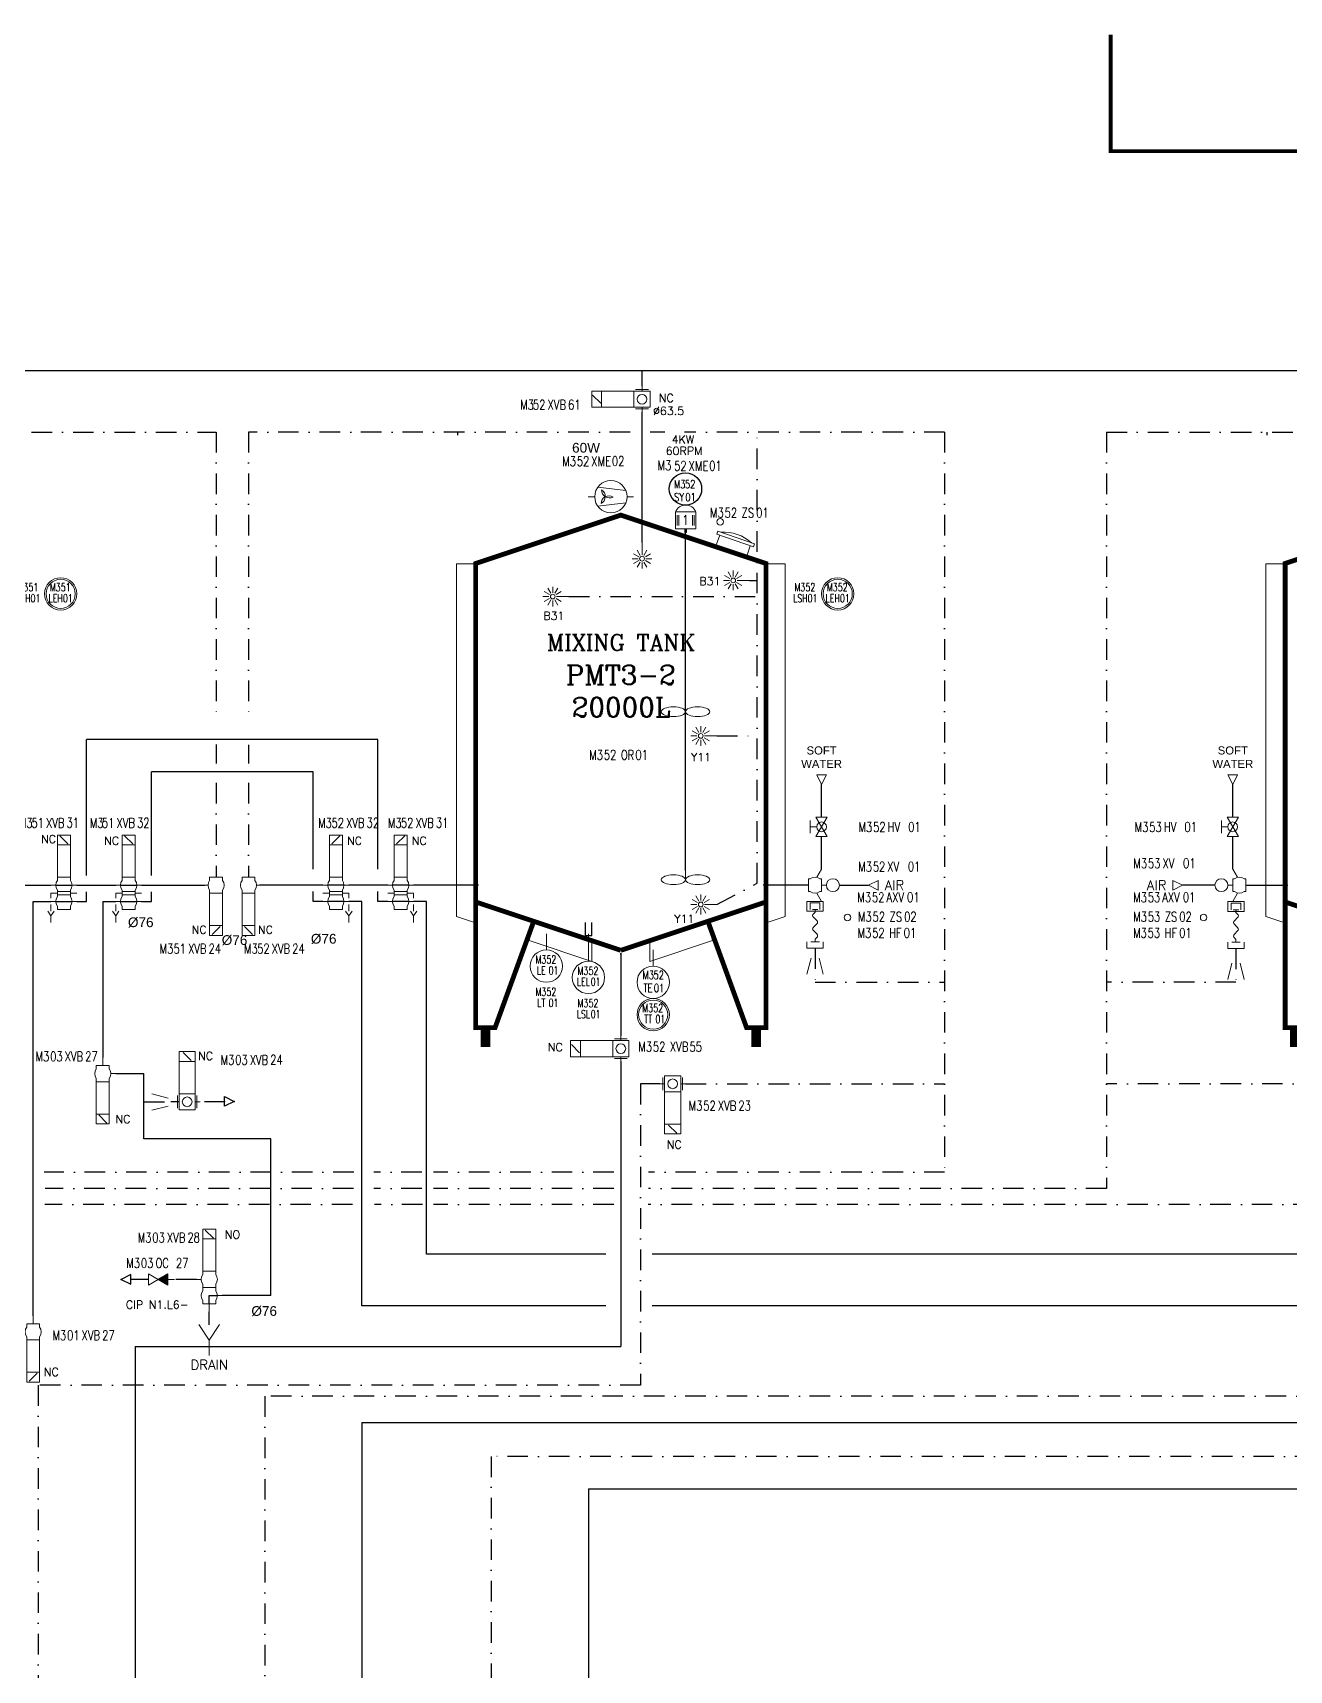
# Model space of a CAD drawing. Header units: inches. Extents: x 11605 to 13264, y 22375 to 23337.
# Drawn here: x 12006 to 12395, y 22831 to 23337 of the extents above; entities that cross this region are included whole.
import ezdxf
from ezdxf.enums import TextEntityAlignment as Align

# ---------------------------------------------------------------- set-up
doc = ezdxf.new("R2010")
doc.units = ezdxf.units.IN
doc.header["$MEASUREMENT"] = 0
doc.linetypes.add('ACAD_ISO02W100', pattern=[15, 12, -3])
doc.linetypes.add('DASHDOT2', pattern=[12.7, 6.35, -3.175, 0, -3.175])
for name, color, linetype in [('14 Pipe Water Cold', 142, 'Continuous'), ('CUVERIE', 7, 'Continuous'), ('DIAMETRE', 7, 'Continuous'), ('MATERIEL-DIVERS', 7, 'Continuous'), ('REPERES', 7, 'Continuous'), ('techn-data', 7, 'Continuous'), ('TEXTE', 7, 'Continuous'), ('TEXTES', 7, 'Continuous'), ('TUYAUTERIE-AIR INSTRUMENT', 3, 'Continuous'), ('TUYAUTERIE-EAU', 5, 'Continuous'), ('TUYAUTERIE-NEP', 4, 'DASHDOT2'), ('TUYAUTERIE-PROCESS', 30, 'Continuous'), ('TXT_FR', 7, 'Continuous'), ('VANNES', 7, 'Continuous')]:
    doc.layers.add(name, color=color, linetype=linetype)
for name, color, linetype, lineweight in [('15 Pipe Drain', 32, 'Continuous', 30), ('19 Pipe Process', 30, 'Continuous', 30), ('31 Equipment', 7, 'Continuous', 9), ('33 Instruments Labels', 7, 'Continuous', 9), ('43 TXT English', 7, 'Continuous', 9), ('44 TXT French', 7, 'Continuous', 9)]:
    doc.layers.add(name, color=color, linetype=linetype, lineweight=lineweight)
doc.layers.get('REPERES').off()
doc.styles.add('ROMANC', font='romanc')
doc.styles.add('ROMANS', font='ROMANS.SHX')
doc.styles.add('ROMANT', font='romant')
doc.styles.get("Standard").update_dxf_attribs({"font": 'arial.ttf'})

# ---------------------------------------------------------------- blocks, each defined once
blk = doc.blocks.new('APV-TNK-INSULAT-12')
at = {"layer": '31 Equipment', "color": 7}
for p, q in [((-24.95, 67), (-28.22, 67)), ((-28.22, 67), (-28.22, 6.51)), ((24.95, 67), (28.22, 67)), ((28.22, 67), (28.22, 6.51)), ((-28.22, 6.51), (-24.95, 5.42)), ((28.22, 6.51), (24.95, 5.42)), ((-15.74, 2.35), (-4.98, -1.24)), ((-4.98, -1.24), (-4.98, 2.26)), ((15.74, 2.35), (4.98, -1.24)), ((4.98, -1.24), (4.98, 2.26))]:
    blk.add_line(p, q, dxfattribs=at)
at = {"layer": '31 Equipment'}
for p, q in [((-24.95, 5.42), (-24.95, 67)), ((24.95, 5.42), (24.95, 67)), ((-15.74, 2.35), (-14.94, 5.58)), ((-14.94, 5.58), (-4.98, 2.26)), ((14.94, 5.58), (4.98, 2.26)), ((15.74, 2.35), (14.94, 5.58))]:
    blk.add_line(p, q, dxfattribs=at)
at = {"layer": '31 Equipment', "ltscale": 38}
blk.add_point((0, 0), dxfattribs=at)
blk = doc.blocks.new('APV-TNK-GEN-11')
at = {"layer": '31 Equipment', "color": 7}
for points, const_width in [([(-14.94, 21.58), (-21.58, 3.32), (-24.9, 3.32), (-24.9, 83), (0, 91.3), (24.9, 83), (24.9, 3.32), (21.58, 3.32), (14.94, 21.58)], 0.83), ([(-24.9, 24.9), (0, 16.6)], 0.83), ([(24.9, 24.9), (0, 16.6)], 0.83), ([(-23.24, 3.32), (-23.24, 0)], 1.66), ([(23.24, 3.32), (23.24, 0)], 1.66)]:
    blk.add_lwpolyline(points, dxfattribs=dict(at, const_width=const_width))
at = {"layer": '31 Equipment', "ltscale": 38}
blk.add_point((0, 16), dxfattribs=at)
blk = doc.blocks.new('APV-FTG-CONX-QUICK-1')
at = {"layer": '31 Equipment'}
for p, q in [((-0.5, 2.5), (2.5, 2.5)), ((-0.5, -2.5), (-0.5, 2.5)), ((0, 1.5), (2, 1.5)), ((0, 0.83), (0, -0.83)), ((2, 1.5), (2, -1.5)), ((2.5, 2.5), (2.5, -2.5)), ((2.5, -2.5), (-0.5, -2.5)), ((0, -0.83), (0, -0.83)), ((2, -1.5), (0, -1.5))]:
    blk.add_line(p, q, dxfattribs=at)
blk = doc.blocks.new('APV-FTG-CONX-HOSE-1')
at = {"layer": '31 Equipment'}
for p, q in [((-4.17, 0), (-5, 0)), ((4.17, 0), (5, 0))]:
    blk.add_line(p, q, dxfattribs=at)
for points in [[(-4.17, 0), (-3.63, 0.5), (-3.42, 0.71), (-3.13, 0.79), (-2.83, 0.71), (-2.58, 0.5), (-1.54, -0.5), (-1.33, -0.71), (-1.04, -0.79), (-0.75, -0.71), (-0.5, -0.5), (0, 0)], [(0, 0), (0.54, 0.5), (0.75, 0.71), (1.04, 0.79), (1.33, 0.71), (1.58, 0.5), (2.62, -0.5), (2.83, -0.71), (3.12, -0.79), (3.42, -0.71), (3.67, -0.5), (4.17, 0)]]:
    blk.add_lwpolyline(points, dxfattribs=at)
blk = doc.blocks.new('APV-FTG-CONX-SCREWED-1')
at = {"layer": '31 Equipment'}
for p, q in [((0, 2.5), (2, 2.5)), ((0, 1.33), (0, -1.33)), ((2, 2.5), (2, -2.5)), ((0, -1.33), (0, -1.33)), ((2, -2.5), (0, -2.5))]:
    blk.add_line(p, q, dxfattribs=at)
blk = doc.blocks.new('APV-FCE-GEN-REDCON-1')
at = {"layer": '31 Equipment', "color": 7}
for p, q in [((-2.5, 2.5), (2.5, 1.25)), ((2.5, 1.25), (2.5, 1.25)), ((2.5, -1.25), (-2.5, -2.5))]:
    blk.add_line(p, q, dxfattribs=at)
blk = doc.blocks.new('APV-INS-POS-GEN-1')
at = {"layer": '31 Equipment', "color": 5}
blk.add_circle((0, 0), 1, dxfattribs=at)
blk = doc.blocks.new('APV-SIGN-ARW-FLOW-1')
at = {"layer": '31 Equipment'}
for p, q in [((-1.5, -1.5), (-1.5, 1.5)), ((-1.5, 1.5), (1.5, 0)), ((1.5, 0), (-1.5, -1.5))]:
    blk.add_line(p, q, dxfattribs=at)
blk = doc.blocks.new('APV-INS-F-L-LS')
at = {"layer": '31 Equipment'}
for radius in [5, 4.5]:
    blk.add_circle((0, 0), radius, dxfattribs=at)
at = {"layer": '33 Instruments Labels', "style": 'ROMANS', "width": 0.8}
blk.add_attdef('LS?', text='', height=3, dxfattribs=at).set_placement((0, 0), align=Align.MIDDLE)
blk = doc.blocks.new('APV-TNK-ACC-MANHOLE-1')
at = {"layer": '31 Equipment'}
for p, q in [((-6, 3), (-6, 4)), ((-6, 4), (6, 4)), ((-6, 3), (6, 3)), ((-5, 0), (-5, 3)), ((5, 3), (5, 0)), ((6, 3), (6, 4))]:
    blk.add_line(p, q, dxfattribs=at)
blk.add_arc((0, -8), 13, 67.3801, 112.6199, dxfattribs=at)
blk = doc.blocks.new('APV-VLV-DSEAT-SDE44-3')
at = {"layer": '31 Equipment', "ltscale": 38}
for p, q in [((1.25, 20.25), (-1.25, 17.75)), ((-2, 7.5), (-2, 6.5)), ((2, 7.5), (2, 6.5)), ((-2.5, 5), (-4, 5)), ((-2, 2.5), (-4, 2.5)), ((-2.5, 0), (-4, 0)), ((2, 2.5), (4, 2.5)), ((2.5, 5), (4, 5)), ((2.5, 0), (4, 0)), ((4, 2.5), (4, 1)), ((-2, -2.5), (-2, -1.5)), ((2, -2.5), (2, -1.5)), ((4, -4.5), (3, -3)), ((4, -1), (4, -3)), ((5, -3), (4, -4.5)), ((4, -4.5), (4, -6.5))]:
    blk.add_line(p, q, dxfattribs=at)
at = {"layer": '31 Equipment', "lineweight": 30}
for p, q in [((2.5, 5), (-2.5, 5)), ((2.5, 0), (-2.5, 0))]:
    blk.add_line(p, q, dxfattribs=at)
at = {"layer": '31 Equipment'}
for p, q in [((-2, 3), (-2, 3.5)), ((-2, 1.5), (-2, 2.5)), ((2, 3), (2, 3.5)), ((2, 1.5), (2, 2.5)), ((-2, -2.5), (2, -2.5))]:
    blk.add_line(p, q, dxfattribs=at)
at = {"layer": '31 Equipment', "ltscale": 38}
for points in [[(-2, 17.5), (2, 17.5), (2, 20.5), (-2, 20.5)], [(-2, 7.5), (2, 7.5), (2, 17.5), (-2, 17.5)], [(-2, 3), (2, 3), (2, 2), (-2, 2)]]:
    blk.add_lwpolyline(points, close=True, dxfattribs=at)
for centre, start, end in [((0, 5), 143.1301, 216.8699), ((0, 5), 323.1301, 36.8699), ((0, 0), 143.1301, 216.8699), ((0, 0), 323.1301, 36.8699)]:
    blk.add_arc(centre, 2.5, start, end, dxfattribs=at)
blk = doc.blocks.new('APV-TNK-ACC-AGIT-1')
at = {"layer": '31 Equipment'}
blk.add_line((0, 0), (0, -8), dxfattribs=at)
for centre in [(-2.5, -8), (2.5, -8)]:
    blk.add_ellipse(centre, major_axis=(-2.5, 0), ratio=0.4, dxfattribs=at)
blk = doc.blocks.new('APV-VLV-SSEAT-SW41-3')
at = {"layer": '31 Equipment', "ltscale": 38}
for p, q in [((1.25, 15.25), (-1.25, 12.75)), ((-2, 2.5), (-2, 1.5)), ((2, 2.5), (2, 1.5)), ((2.5, 0), (4, 0)), ((-2, -2.5), (-2, -1.5)), ((2, -2.5), (-2, -2.5)), ((-2, -2.5), (2, -2.5)), ((0, -2.5), (0, -5)), ((2, -2.5), (2, -1.5))]:
    blk.add_line(p, q, dxfattribs=at)
for points in [[(-2, 12.5), (2, 12.5), (2, 15.5), (-2, 15.5)], [(-2, 2.5), (2, 2.5), (2, 12.5), (-2, 12.5)]]:
    blk.add_lwpolyline(points, close=True, dxfattribs=at)
for start, end in [(143.1301, 216.8699), (323.1301, 36.8699)]:
    blk.add_arc((0, 0), 2.5, start, end, dxfattribs=at)
blk = doc.blocks.new('APV-TNK-ACC-MOT-1')
at = {"layer": '31 Equipment', "color": 7}
for p, q in [((3.15, 6.4), (-3.15, 6.4)), ((-3.15, 6.4), (-3.15, 1.15)), ((-2.64, 5.35), (-2.64, 2.2)), ((-2.1, 5.35), (-2.1, 2.2)), ((2.1, 5.35), (2.1, 2.2)), ((2.66, 5.35), (2.66, 2.2)), ((3.15, 1.15), (3.15, 6.4)), ((-3.15, 1.15), (3.15, 1.15))]:
    blk.add_line(p, q, dxfattribs=at)
blk.add_arc((0, 5.09), 3.41, 22.6199, 157.3801, dxfattribs=at)
at = {"layer": '31 Equipment', "ltscale": 38}
blk.add_point((0, 0), dxfattribs=at)
at = {"layer": '31 Equipment', "color": 7}
blk.add_trace([(-0.39, 0), (0.39, 0), (-0.39, 1.15), (0.39, 1.15)], dxfattribs=at)
at = {"layer": '31 Equipment', "style": 'ROMANT', "width": 0.8}
blk.add_text('1', height=3, dxfattribs=at).set_placement((0, 3.89), align=Align.MIDDLE)
blk = doc.blocks.new('INSTR-M-L-SY')
at = {"layer": 'MATERIEL-DIVERS', "color": 7}
blk.add_circle((0, 0), 5, dxfattribs=at)
blk = doc.blocks.new('APV-VLV-BFLY-SVS-3')
at = {"layer": '31 Equipment', "ltscale": 38}
for p, q in [((1.25, 15.25), (-1.25, 12.75)), ((-2.5, 0), (-4, 0)), ((2.5, 2.5), (-2.5, 2.5)), ((-2.5, 2.5), (-2.5, -2.5)), ((2.5, -2.5), (2.5, 2.5)), ((2.5, 0), (4, 0)), ((-2.5, -2.5), (2.5, -2.5))]:
    blk.add_line(p, q, dxfattribs=at)
at = {"layer": '31 Equipment'}
for p, q in [((-3, 2), (-3, -2)), ((3, -2), (3, 2))]:
    blk.add_line(p, q, dxfattribs=at)
at = {"layer": '31 Equipment', "ltscale": 38}
for points in [[(-2.5, 12.5), (2.5, 12.5), (2.5, 15.5), (-2.5, 15.5)], [(-2.5, 2.5), (2.5, 2.5), (2.5, 12.5), (-2.5, 12.5)]]:
    blk.add_lwpolyline(points, close=True, dxfattribs=at)
blk.add_circle((0, 0), 1.5, dxfattribs=at)
blk = doc.blocks.new('APV-TNK-ACC-SPRAYBALL-1')
at = {"layer": '31 Equipment'}
for p, q in [((0, -3.81), (0, 0)), ((-1.19, -5), (-3.05, -5)), ((-1.03, -4.4), (-2.65, -3.47)), ((-0.6, -3.97), (-1.53, -2.35)), ((0.6, -3.97), (1.53, -2.35)), ((1.03, -4.4), (2.65, -3.47)), ((1.19, -5), (3.05, -5)), ((-1.03, -5.6), (-2.65, -6.53)), ((-0.6, -6.03), (-1.53, -7.65)), ((0, -6.19), (0, -8.05)), ((0.6, -6.03), (1.53, -7.65)), ((1.03, -5.6), (2.65, -6.53))]:
    blk.add_line(p, q, dxfattribs=at)
blk.add_circle((0, -5), 0.738, dxfattribs=at)
blk = doc.blocks.new('REPINS2')
at = {"layer": 'TEXTES', "style": 'ROMANS', "width": 0.7}
for tag, p in [('ZONE', (-3.35, 0.8)), ('SOUSZONE', (0.05, 0.8)), ('NUM', (0.7, -2.6))]:
    blk.add_attdef(tag, p, '', height=2.5, dxfattribs=at)
blk.add_attdef('ELEMENT', text='', height=2.5, dxfattribs=at).set_placement((-1.56, -2.59), align=Align.CENTER)
blk = doc.blocks.new('REPNORM')
at = {"layer": 'TEXTES', "style": 'ROMANS', "width": 0.75}
for tag, p in [('ZONE', (-9.75, -1.25)), ('SOUSZONE', (-5.25, -1.25)), ('ELEMENT', (0, -1.25)), ('NUM', (4.5, -1.25))]:
    blk.add_attdef(tag, p, '', height=3, dxfattribs=at)
blk = doc.blocks.new('REPNORM1')
at = {"layer": 'TEXTES', "style": 'ROMANS', "width": 0.75}
for tag, p in [('ZONE', (-9.75, -1.25)), ('SOUSZONE', (-5.25, -1.25)), ('ELEMENT', (-0.75, -1.25)), ('NUM', (5.59, -1.22))]:
    blk.add_attdef(tag, p, '', height=3, dxfattribs=at)
blk = doc.blocks.new('APV-INS-M-L-LE2')
at = {"layer": '31 Equipment', "color": 7}
blk.add_line((5, 0), (13, 0), dxfattribs=at)
at = {"layer": '31 Equipment', "lineweight": 25}
blk.add_lwpolyline([(17, 1), (13, 1), (13, 0), (13, -1), (17, -1)], dxfattribs=at)
at = {"layer": '31 Equipment', "color": 7}
blk.add_circle((0, 0), 5, dxfattribs=at)
at = {"layer": '33 Instruments Labels', "style": 'ROMANS', "width": 0.8}
blk.add_attdef('LE?', text='', height=3, dxfattribs=at).set_placement((0, 0), align=Align.MIDDLE)
blk = doc.blocks.new('APV-INS-M-L-TE')
at = {"layer": '31 Equipment', "color": 7}
blk.add_line((0, -5), (0, -10), dxfattribs=at)
blk.add_circle((0, 0), 5, dxfattribs=at)
at = {"layer": '33 Instruments Labels', "style": 'ROMANS', "width": 0.8, "flags": 8}
blk.add_attdef('TE', text='', height=3, dxfattribs=at).set_placement((0, 0), align=Align.MIDDLE)
blk = doc.blocks.new('APV-INS-F-L-TT')
at = {"layer": '31 Equipment'}
for radius in [5, 4.5]:
    blk.add_circle((0, 0), radius, dxfattribs=at)
blk = doc.blocks.new('REPINS')
at = {"layer": 'TEXTES', "style": 'ROMANS', "width": 0.75}
for tag, p in [('ZONE', (-3.3, 1)), ('SOUSZONE', (0.1, 1)), ('NUM', (0.2, -3))]:
    blk.add_attdef(tag, p, '', height=2.5, dxfattribs=at)
blk.add_attdef('ELEMENT', text='', height=2.5, dxfattribs=at).set_placement((-0.2, -3), align=Align.RIGHT)
blk = doc.blocks.new('APV-INS-M-L-LE1')
at = {"layer": '31 Equipment', "color": 7}
blk.add_line((0, -5), (0, -10), dxfattribs=at)
blk.add_circle((0, 0), 5, dxfattribs=at)
blk = doc.blocks.new('APV-PMP-GEN-FAN-1')
at = {"layer": '31 Equipment', "ltscale": 38}
for p, q in [((-5, 0), (-7, 0)), ((5, 0), (7, 0))]:
    blk.add_line(p, q, dxfattribs=at)
at = {"layer": '31 Equipment', "color": 7}
for p, q in [((4.62, 1.91), (-4.01, 2.99)), ((-3.44, 2.92), (-3.44, 2.92)), ((-4.03, -2.96), (4.65, -1.85))]:
    blk.add_line(p, q, dxfattribs=at)
blk.add_circle((0, 0), 5, dxfattribs=at)
for centre, radius, start, end in [((-4.14, 0.04), 2.42, 297.7105, 59.0333), ((-0.6, -2.14), 2.41, 57.3705, 179.0726), ((-0.42, 2.11), 2.48, 179.801, 296.7761)]:
    blk.add_arc(centre, radius, start, end, dxfattribs=at)
blk = doc.blocks.new('APV-VLV-SAMPL-PRD20-2')
at = {"layer": '31 Equipment', "ltscale": 38}
for p, q in [((-5.5, 0), (-4, 0)), ((-2.54, 2.44), (-4, 5)), ((-4, 2), (-3.5, 2)), ((-4, -2), (-4, 2)), ((-0.5, 2), (0, 2)), ((0, -2), (0, 2)), ((0, -2), (0, 2)), ((-4, -2), (-3.5, -2)), ((-2.54, -2.44), (-4, -5)), ((-0.5, -2), (0, -2))]:
    blk.add_line(p, q, dxfattribs=at)
at = {"layer": '31 Equipment'}
blk.add_circle((-7.5, 0), 2, dxfattribs=at)
at = {"layer": '31 Equipment', "ltscale": 38}
for start, end in [(53.1301, 126.8699), (233.1301, 306.8699)]:
    blk.add_arc((-2, 0), 2.5, start, end, dxfattribs=at)
blk = doc.blocks.new('APV-VLVM-BALL-KHV+MF-1')
at = {"layer": '31 Equipment', "ltscale": 38}
for p, q in [((-3, 0), (-4, 0)), ((3, 0), (4, 0))]:
    blk.add_line(p, q, dxfattribs=at)
at = {"layer": '31 Equipment'}
for p, q in [((-3, 1.734), (-3, -1.734)), ((-3, -1.734), (3, 1.734)), ((3, -1.734), (-3, 1.734)), ((-2, 3.5), (2, 3.5)), ((0, 1.5), (0, 3.5)), ((3, 1.734), (3, -1.734))]:
    blk.add_line(p, q, dxfattribs=at)
blk.add_circle((0, 0), 1.5, dxfattribs=at)
blk = doc.blocks.new('FLE23-A')
at = {"color": 7}
for p, q in [((0, 1.5), (-3, 0)), ((-3, 0), (0, -1.5)), ((0, -1.5), (0, 1.5))]:
    blk.add_line(p, q, dxfattribs=at)
at = {"layer": 'MATERIEL-DIVERS', "color": 7, "extrusion": (-1, 0, 0)}
blk.add_point((-3, 0), dxfattribs=at)
at = {"layer": 'MATERIEL-DIVERS', "color": 2}
for p in [(-3, 0), (0, 0)]:
    blk.add_point(p, dxfattribs=at)
at = {"layer": 'MATERIEL-DIVERS', "color": 7, "extrusion": (1, 0, 0)}
blk.add_point((0, 0), dxfattribs=at)
blk = doc.blocks.new('APV-FTG-GEN-DRAIN-1')
at = {"layer": '31 Equipment'}
for p, q in [((-3.2, 9.61), (0, 4.81)), ((0, 4.81), (3.2, 9.61)), ((0, 0), (0, 4.81))]:
    blk.add_line(p, q, dxfattribs=at)
at = {"layer": '43 TXT English', "style": 'ROMANS'}
blk.add_attdef('DRAIN', text='', height=3, dxfattribs=at).set_placement((0, -4), align=Align.MIDDLE)
at = {"layer": '44 TXT French', "style": 'ROMANS'}
blk.add_attdef('EGOUT', text='', height=3, dxfattribs=at).set_placement((0, -4), align=Align.MIDDLE)
blk = doc.blocks.new('APV-VLV-SSEAT-SW43-41')
at = {"layer": '31 Equipment', "ltscale": 38}
for p, q in [((1.25, 20.25), (-1.25, 17.75)), ((-2, 7.5), (-2, 6.5)), ((2, 7.5), (2, 6.5)), ((-2.5, 0), (-4, 0)), ((-2, 2.5), (-2, 3.5)), ((-2, 2.5), (2, 2.5)), ((-2, 2.5), (-2, 1.5)), ((2, 2.5), (2, 3.5)), ((2, 2.5), (2, 1.5)), ((2.5, 5), (4, 5)), ((-2, -1.5), (-2, -2.5)), ((-2, -2.5), (2, -2.5)), ((0, -2.5), (0, -5)), ((2, -1.5), (2, -2.5))]:
    blk.add_line(p, q, dxfattribs=at)
at = {"layer": '31 Equipment', "lineweight": 30}
for p, q in [((0, 0), (-2.5, 0)), ((0, -2.5), (0, 0))]:
    blk.add_line(p, q, dxfattribs=at)
at = {"layer": '31 Equipment', "ltscale": 38}
for points in [[(-2, 17.5), (2, 17.5), (2, 20.5), (-2, 20.5)], [(-2, 7.5), (2, 7.5), (2, 17.5), (-2, 17.5)]]:
    blk.add_lwpolyline(points, close=True, dxfattribs=at)
for centre, start, end in [((0, 5), 143.1301, 216.8699), ((0, 5), 323.1301, 36.8699), ((0, 0), 143.1301, 216.8699), ((0, 0), 323.1301, 36.8699)]:
    blk.add_arc(centre, 2.5, start, end, dxfattribs=at)
blk = doc.blocks.new('APV-FCE-NRV-GEN-1')
at = {"layer": '31 Equipment'}
h = blk.add_hatch(dxfattribs=at)
h.set_pattern_fill('ANSI31', color=256, scale=0.01, style=0)
h.set_pattern_definition([(45, (0, 0), (-0.02245064, 0.02245064), [])])
h.paths.add_polyline_path([(3, 1.75), (3, -1.75), (0, 0)])
at = {"layer": '31 Equipment', "linetype": 'ACAD_ISO02W100', "ltscale": 38}
for p, q in [((-3, 0), (-5, 0)), ((0, 0), (-3, 1.75)), ((-3, 1.75), (-3, -1.75)), ((0, 0), (-3, -1.75)), ((0, 0), (3, 1.75)), ((0, 0), (3, -1.75)), ((3, 1.75), (3, -1.75)), ((3, 0), (5, 0))]:
    blk.add_line(p, q, dxfattribs=at)

msp = doc.modelspace()

# ---------------------------------------------------------------- linework, layer by layer
at = {"layer": '14 Pipe Water Cold'}
for p, q in [((12250.06, 23094.52), (12250.06, 23104.56)), ((12377.06, 23094.52), (12377.06, 23104.56)), ((12250.06, 23078.49), (12250.06, 23088.52)), ((12377.06, 23078.49), (12377.06, 23088.52))]:
    msp.add_line(p, q, dxfattribs=at)
at = {"layer": '15 Pipe Drain'}
msp.add_line((12060.96, 22937.69), (12060.96, 22941.69), dxfattribs=at)
at = {"layer": '19 Pipe Process'}
for p, q in [((12023.06, 23076.49), (12023.06, 23118.49)), ((12113.06, 23118.49), (12023.06, 23118.49)), ((12113.06, 23078.49), (12113.06, 23118.49)), ((12093.06, 23108.49), (12043.06, 23108.49)), ((12043.06, 23076.49), (12043.06, 23108.49)), ((12093.06, 23078.49), (12093.06, 23108.49)), ((11992.06, 23073.49), (12010.06, 23073.49)), ((12010.06, 23073.49), (12012.06, 23073.49)), ((12020.06, 23073.49), (12025.06, 23073.49)), ((12023.06, 23068.49), (12023.06, 23071.45)), ((12025.06, 23073.49), (12032.06, 23073.49)), ((12040.06, 23073.49), (12059.56, 23073.49)), ((12043.06, 23068.49), (12043.06, 23071.45)), ((12096.06, 23073.49), (12076.56, 23073.49)), ((12093.06, 23068.49), (12093.06, 23071.5)), ((12106.06, 23073.49), (12104.06, 23073.49)), ((12116.06, 23073.49), (12106.06, 23073.49)), ((12113.06, 23068.49), (12113.06, 23071.5)), ((12126.06, 23073.49), (12124.06, 23073.49)), ((12144.06, 23073.49), (12126.06, 23073.49)), ((12246.06, 23073.49), (12232.06, 23073.49)), ((12381.06, 23073.49), (12394.06, 23073.49)), ((12006.56, 22940.49), (12006.56, 23068.49)), ((12006.56, 23068.49), (12012.06, 23068.49)), ((12020.06, 23068.49), (12023.06, 23068.49)), ((12028.06, 23068.49), (12032.06, 23068.49)), ((12028.06, 23068.49), (12028.06, 23020.26)), ((12028.06, 23068.49), (12028.06, 23020.26)), ((12040.06, 23068.49), (12043.06, 23068.49)), ((12096.06, 23068.49), (12093.06, 23068.49)), ((12108.06, 23068.49), (12104.06, 23068.49)), ((12108.06, 22943.49), (12108.06, 23068.49)), ((12116.06, 23068.49), (12113.06, 23068.49)), ((12128.06, 23068.49), (12124.06, 23068.49)), ((12128.06, 22959.48), (12128.06, 23068.49)), ((12188.06, 23052.49), (12188.06, 23026.99)), ((12032.06, 23015.26), (12040.72, 23015.26)), ((12040.72, 22995.16), (12040.72, 23015.26)), ((12188.06, 23018.99), (12188.06, 22930.98)), ((12183.46, 22959.48), (12128.06, 22959.48)), ((12430.57, 22959.48), (12197.75, 22959.48)), ((12079.96, 22946.69), (12064.96, 22946.69)), ((12183.46, 22943.49), (12108.06, 22943.49)), ((12430.57, 22943.49), (12197.75, 22943.49)), ((12038.06, 22930.98), (12038.06, 22776.49)), ((12038.06, 22930.98), (12188.06, 22930.98)), ((12108.06, 22907.48), (12108.06, 22776.49)), ((12108.06, 22907.48), (12438.06, 22907.48)), ((12178.06, 22886.98), (12178.06, 22776.49)), ((12178.06, 22886.98), (12677.94, 22886.98))]:
    msp.add_line(p, q, dxfattribs=at)
msp.add_lwpolyline([(12079.96, 22946.69), (12079.96, 22995.16), (12040.72, 22995.16)], dxfattribs=at)
at = {"layer": '31 Equipment'}
msp.add_line((12178.06, 23051.49), (12178.06, 23058.49), dxfattribs=at)
at = {"layer": 'MATERIEL-DIVERS'}
msp.add_line((12208.06, 23077.99), (12208.06, 23182.49), dxfattribs=at)
msp.add_lwpolyline([(12339.38, 23336.26, 1.2, 1.2, 0), (12339.38, 23300.26, 1.2, 1.2, 0), (12579.38, 23300.26, 0, 0, 0), (12579.38, 23336.26, 0, 0, 0)], format="xyseb", close=True, dxfattribs=at)
msp.add_lwpolyline([(12339.38, 23336.26, 1.2, 1.2, 0), (12339.38, 23300.26, 1.2, 1.2, 0), (12579.38, 23300.26, 0, 0, 0), (12579.38, 23336.26, 0, 0, 0)], format="xyseb", close=True, dxfattribs=at)
at = {"layer": 'TUYAUTERIE-AIR INSTRUMENT'}
for p, q in [((12255.56, 23073.49), (12264.56, 23073.49)), ((12371.56, 23073.49), (12361.56, 23073.49))]:
    msp.add_line(p, q, dxfattribs=at)
at = {"layer": 'TUYAUTERIE-EAU'}
for p, q in [((12489.13, 23232.42), (11675.72, 23232.42)), ((12194.61, 23227.63), (12194.61, 23232.42)), ((12194.61, 23179.37), (12194.61, 23219.63))]:
    msp.add_line(p, q, dxfattribs=at)
at = {"layer": 'TUYAUTERIE-NEP'}
for p, q in [((11967.68, 23213.49), (12063.06, 23213.49)), ((12063.06, 23213.49), (12063.06, 23126.07)), ((12190.96, 23213.49), (12073.06, 23213.49)), ((12073.06, 23213.49), (12073.06, 23126.07)), ((12137.74, 23212.48), (12137.74, 23213.49)), ((12201.68, 23213.49), (12197.15, 23213.49)), ((12288.06, 23213.49), (12207.68, 23213.49)), ((12230.13, 23074.07), (12230.13, 23213.49)), ((12288.06, 23213.49), (12288.06, 22984.83)), ((12338.06, 23213.49), (12440.62, 23213.49)), ((12338.06, 23213.49), (12338.06, 22979.83)), ((12387.74, 23212.48), (12387.74, 23213.49)), ((12227.78, 23167.65), (12230.13, 23167.65)), ((12172.03, 23162.65), (12230.13, 23162.65)), ((12063.06, 23116.91), (12063.06, 23111.07)), ((12073.06, 23116.83), (12073.06, 23111.07)), ((12217.75, 23119.62), (12230.13, 23119.62)), ((12063.06, 23105.07), (12063.06, 23075.99)), ((12073.06, 23105.07), (12073.06, 23075.99)), ((12217.75, 23067.53), (12230.13, 23074.07)), ((12248.06, 23053.99), (12248.06, 23043.49)), ((12378.06, 23053.9), (12378.06, 23043.49)), ((12248.06, 23043.49), (12288.06, 23043.49)), ((12378.06, 23043.49), (12338.06, 23043.49)), ((12200.06, 23012.12), (12194.19, 23012.12)), ((12194.19, 23012.12), (12194.19, 22918.98)), ((12208.06, 23012.12), (12288.06, 23012.12)), ((12418.06, 23012.12), (12338.06, 23012.12)), ((12040.72, 23006.56), (12049.12, 23006.56)), ((12051.62, 23006.56), (12049.12, 23006.56)), ((12065.62, 23006.56), (12059.44, 23006.56)), ((12105.6, 22984.83), (12009.92, 22984.83)), ((12126.61, 22984.83), (12111.75, 22984.83)), ((12185.88, 22984.83), (12130.17, 22984.83)), ((12288.06, 22984.83), (12196.59, 22984.83)), ((12105.46, 22979.83), (12010.23, 22979.83)), ((12126.61, 22979.83), (12111.75, 22979.83)), ((12185.88, 22979.83), (12130.17, 22979.83)), ((12338.06, 22979.83), (12196.59, 22979.83)), ((12105.15, 22974.83), (12010.17, 22974.83)), ((12126.82, 22974.83), (12111.95, 22974.83)), ((12185.88, 22974.83), (12130.17, 22974.83)), ((12427.68, 22974.83), (12196.53, 22974.83)), ((12042.18, 22951.69), (12036.75, 22951.69)), ((12056.96, 22951.69), (12048.18, 22951.69)), ((12008.06, 22918.98), (12008.06, 22687.55)), ((12194.19, 22918.98), (12008.06, 22918.98)), ((12078.06, 22915.61), (12078.06, 22687.55)), ((12431.93, 22915.61), (12078.06, 22915.61)), ((12148.06, 22896.98), (12148.06, 22687.55)), ((12684.19, 22896.98), (12148.06, 22896.98))]:
    msp.add_line(p, q, dxfattribs=at)

# ---------------------------------------------------------------- block references
at = {"layer": '31 Equipment'}
for name, p, rotation in [('APV-SIGN-ARW-FLOW-1', (12250.06, 23106.06), 269.9999999999997), ('APV-SIGN-ARW-FLOW-1', (12377.06, 23106.06), 269.9999999999997), ('APV-VLVM-BALL-KHV+MF-1', (12250.06, 23091.52), 89.99999999999991), ('APV-VLVM-BALL-KHV+MF-1', (12377.06, 23091.52), 89.99999999999991), ('APV-INS-M-L-LE2', (12178.06, 23044.99), 90), ('APV-INS-M-L-LE1', (12165.06, 23048.49), 180), ('APV-INS-M-L-TE', (12198.06, 23043.49), 180)]:
    msp.add_blockref(name, p, dxfattribs=dict(at, rotation=rotation))
at = {"layer": '31 Equipment', "xscale": -1}
for name, p in [('APV-VLV-SAMPL-PRD20-2', (12246.06, 23073.49)), ('APV-VLV-BFLY-SVS-3', (12054.12, 23006.56)), ('APV-VLV-SSEAT-SW43-41', (12060.96, 22946.69))]:
    msp.add_blockref(name, p, dxfattribs=at)
at = {"layer": '31 Equipment'}
for name, p in [('APV-VLV-SAMPL-PRD20-2', (12381.06, 23073.49)), ('APV-INS-F-L-TT', (12198.06, 23033.49))]:
    msp.add_blockref(name, p, dxfattribs=at)
at = {"layer": '31 Equipment', "xscale": -1, "rotation": 180}
msp.add_blockref('APV-FCE-GEN-REDCON-1', (12045.76, 23006.49), dxfattribs=at)
at = {"layer": '31 Equipment'}
ref = msp.add_blockref('APV-FTG-GEN-DRAIN-1', (12060.96, 22928.14), dxfattribs=at)
ref.add_attrib('EGOUT', 'DRAIN', dxfattribs={"layer": '44 TXT French', "height": 3, "style": 'ROMANS'}).set_placement((12060.96, 22925.31), align=Align.MIDDLE)
ref.add_attrib('DRAIN', 'DRAIN', dxfattribs={"layer": '43 TXT English', "height": 3, "style": 'ROMANS'}).set_placement((12060.96, 22925.31), align=Align.MIDDLE)
at = {"layer": '33 Instruments Labels'}
for name, p in [('INSTR-M-L-SY', (12208.03, 23195.91)), ('APV-INS-POS-GEN-1', (12368.06, 23063.49))]:
    msp.add_blockref(name, p, dxfattribs=at)
at = {"layer": '33 Instruments Labels', "xscale": -1}
for name, p in [('APV-INS-POS-GEN-1', (12218.73, 23185.76)), ('APV-TNK-ACC-SPRAYBALL-1', (12194.61, 23179.37)), ('APV-INS-F-L-LS', (12015.06, 23163.49)), ('APV-INS-F-L-LS', (12255.06, 23163.49)), ('APV-INS-POS-GEN-1', (12258.06, 23063.49))]:
    msp.add_blockref(name, p, dxfattribs=at)
at = {"layer": '33 Instruments Labels', "xscale": -1, "rotation": 270}
for p in [(12227.78, 23167.65), (12172.03, 23162.65), (12217.75, 23119.62), (12217.75, 23067.53)]:
    msp.add_blockref('APV-TNK-ACC-SPRAYBALL-1', p, dxfattribs=at)
at = {"layer": '33 Instruments Labels', "yscale": 1.5, "zscale": 1.5}
for p, xscale in [((12208.06, 23139.09), 1.5), ((12208.06, 23087.18), -1.5)]:
    msp.add_blockref('APV-TNK-ACC-AGIT-1', p, dxfattribs=dict(at, xscale=xscale))
at = {"layer": '33 Instruments Labels', "rotation": 180}
msp.add_blockref('APV-VLV-SSEAT-SW41-3', (12006.56, 22935.49), dxfattribs=at)
at = {"layer": 'CUVERIE', "xscale": -1.8, "yscale": 1.8, "zscale": 1.8}
for name, p in [('APV-TNK-GEN-11', (12188.06, 23023.49)), ('APV-TNK-GEN-11', (12438.06, 23023.49)), ('APV-TNK-INSULAT-12', (12188.06, 23052.13)), ('APV-TNK-INSULAT-12', (12438.06, 23052.13))]:
    msp.add_blockref(name, p, dxfattribs=at)
at = {"layer": 'CUVERIE'}
msp.add_blockref('APV-TNK-ACC-MOT-1', (12208.08, 23182.41), dxfattribs=at)
at = {"layer": 'CUVERIE', "xscale": -1, "rotation": 340.6180997303045}
msp.add_blockref('APV-TNK-ACC-MANHOLE-1', (12222.34, 23177.15), dxfattribs=at)
at = {"layer": 'MATERIEL-DIVERS'}
for name, p in [('APV-PMP-GEN-FAN-1', (12184.99, 23193.51)), ('APV-FCE-NRV-GEN-1', (12045.18, 22951.69)), ('FLE23-A', (12036.75, 22951.69))]:
    msp.add_blockref(name, p, dxfattribs=at)
at = {"layer": 'MATERIEL-DIVERS', "xscale": -1}
for name, p, rotation in [('APV-FTG-CONX-QUICK-1', (12248.06, 23065.99), 270), ('APV-FTG-CONX-HOSE-1', (12248.06, 23060.99), 270), ('APV-FTG-CONX-SCREWED-1', (12248.06, 23055.99), 90), ('APV-FCE-GEN-REDCON-1', (12248.06, 23048.49), 270)]:
    msp.add_blockref(name, p, dxfattribs=dict(at, rotation=rotation))
at = {"layer": 'MATERIEL-DIVERS'}
for name, p, rotation in [('APV-FTG-CONX-QUICK-1', (12378.06, 23065.9), 90.00000000000001), ('APV-FTG-CONX-HOSE-1', (12378.06, 23060.9), 90.00000000000001), ('APV-FTG-CONX-SCREWED-1', (12378.06, 23055.9), 270), ('APV-FCE-GEN-REDCON-1', (12378.06, 23046.9), 90.00000000000001)]:
    msp.add_blockref(name, p, dxfattribs=dict(at, rotation=rotation))
at = {"layer": 'MATERIEL-DIVERS', "xscale": -1}
msp.add_blockref('FLE23-A', (12065.62, 23006.68), dxfattribs=at)
at = {"layer": 'REPERES'}
ref = msp.add_blockref('REPNORM1', (12166.18, 23221.67), dxfattribs=at)
ref.add_attrib('ZONE', 'M3', (12156.98, 23220.42), dxfattribs={"layer": 'TEXTES', "height": 3, "style": 'ROMANS', "width": 0.75})
ref.add_attrib('SOUSZONE', '52', (12160.93, 23220.42), dxfattribs={"layer": 'TEXTES', "height": 3, "style": 'ROMANS', "width": 0.75})
ref.add_attrib('ELEMENT', 'XVB', (12165.44, 23220.42), dxfattribs={"layer": 'TEXTES', "height": 3, "style": 'ROMANS', "width": 0.75})
ref.add_attrib('NUM', '61', (12171.77, 23220.44), dxfattribs={"layer": 'TEXTES', "height": 3, "style": 'ROMANS', "width": 0.75})
for name, p, values in [('REPNORM1', (12179.71, 23204.23), {'ZONE': 'M3', 'SOUSZONE': '52', 'ELEMENT': 'XME', 'NUM': '02'}), ('REPINS', (12207.78, 23195.12), {'ZONE': 'M3', 'SOUSZONE': '52', 'ELEMENT': 'SY', 'NUM': '01'}), ('REPNORM', (12225.38, 23188.29), {'ZONE': 'M3', 'SOUSZONE': '52', 'ELEMENT': 'ZS', 'NUM': '01'}), ('REPINS2', (12005.06, 23163.49), {'ZONE': 'M3', 'SOUSZONE': '51', 'NUM': '01', 'ELEMENT': 'LSH'}), ('REPINS2', (12015.06, 23163.49), {'ZONE': 'M3', 'SOUSZONE': '51', 'NUM': '01', 'ELEMENT': 'LEH'}), ('REPINS2', (12245.06, 23163.49), {'ZONE': 'M3', 'SOUSZONE': '52', 'NUM': '01', 'ELEMENT': 'LSH'}), ('REPINS2', (12255.06, 23163.49), {'ZONE': 'M3', 'SOUSZONE': '52', 'NUM': '01', 'ELEMENT': 'LEH'}), ('REPNORM', (12188.06, 23113.49), {'ZONE': 'M3', 'SOUSZONE': '52', 'ELEMENT': 'OR', 'NUM': '01'}), ('REPNORM1', (12271.23, 23091.19), {'ZONE': 'M3', 'SOUSZONE': '52', 'ELEMENT': 'HV', 'NUM': '01'}), ('REPNORM1', (12356.54, 23091.19), {'ZONE': 'M3', 'SOUSZONE': '53', 'ELEMENT': 'HV', 'NUM': '01'}), ('REPNORM1', (12271.13, 23078.96), {'ZONE': 'M3', 'SOUSZONE': '52', 'ELEMENT': 'XV', 'NUM': '01'}), ('REPNORM1', (12356.12, 23079.99), {'ZONE': 'M3', 'SOUSZONE': '53', 'ELEMENT': 'XV', 'NUM': '01'}), ('REPNORM1', (12270.87, 23069.49), {'ZONE': 'M3', 'SOUSZONE': '52', 'ELEMENT': 'AXV', 'NUM': '01'}), ('REPNORM1', (12356.06, 23069.49), {'ZONE': 'M3', 'SOUSZONE': '53', 'ELEMENT': 'AXV', 'NUM': '01'}), ('REPNORM', (12271.06, 23063.49), {'ZONE': 'M3', 'SOUSZONE': '52', 'ELEMENT': 'ZS', 'NUM': '02'}), ('REPNORM', (12356.06, 23063.49), {'ZONE': 'M3', 'SOUSZONE': '53', 'ELEMENT': 'ZS', 'NUM': '02'}), ('REPNORM', (12270.93, 23058.49), {'ZONE': 'M3', 'SOUSZONE': '52', 'ELEMENT': 'HF', 'NUM': '01'}), ('REPNORM', (12356.03, 23058.49), {'ZONE': 'M3', 'SOUSZONE': '53', 'ELEMENT': 'HF', 'NUM': '01'}), ('REPINS2', (12165.06, 23048.49), {'ZONE': 'M3', 'SOUSZONE': '52', 'NUM': '01', 'ELEMENT': 'LE'}), ('REPINS2', (12178.06, 23044.99), {'ZONE': 'M3', 'SOUSZONE': '52', 'NUM': '01', 'ELEMENT': 'LEL'}), ('REPINS', (12198.06, 23043.49), {'ZONE': 'M3', 'SOUSZONE': '52', 'ELEMENT': 'TE', 'NUM': '01'}), ('REPINS2', (12165.06, 23038.49), {'ZONE': 'M3', 'SOUSZONE': '52', 'NUM': '01', 'ELEMENT': 'LT'}), ('REPINS2', (12178.06, 23034.99), {'ZONE': 'M3', 'SOUSZONE': '52', 'NUM': '01', 'ELEMENT': 'LSL'}), ('REPINS2', (12198.06, 23033.49), {'ZONE': 'M3', 'SOUSZONE': '52', 'NUM': '01', 'ELEMENT': 'TT'}), ('REPNORM', (12203.23, 23023.32), {'ZONE': 'M3', 'SOUSZONE': '52', 'ELEMENT': 'XVB', 'NUM': ' 55'}), ('REPNORM1', (12017.05, 23020.32), {'ZONE': 'M3', 'SOUSZONE': '03', 'ELEMENT': 'XVB', 'NUM': '27'}), ('REPNORM1', (12074.2, 23019.26), {'ZONE': 'M3', 'SOUSZONE': '03', 'ELEMENT': 'XVB', 'NUM': '24'}), ('REPNORM1', (12218.79, 23005.09), {'ZONE': 'M3', 'SOUSZONE': '52', 'ELEMENT': 'XVB', 'NUM': '23'}), ('REPNORM1', (12048.61, 22964.35), {'ZONE': 'M3', 'SOUSZONE': '03', 'ELEMENT': 'XVB', 'NUM': '28'}), ('REPNORM1', (12045.08, 22956.49), {'ZONE': 'M3', 'SOUSZONE': '03', 'ELEMENT': 'OC', 'NUM': '27'}), ('REPNORM1', (12022.28, 22934.16), {'ZONE': 'M3', 'SOUSZONE': '01', 'ELEMENT': 'XVB', 'NUM': '27'})]:
    msp.add_blockref(name, p, dxfattribs=at).add_auto_attribs(values)
ref = msp.add_blockref('REPNORM1', (12209.77, 23202.77), dxfattribs=at)
ref.add_attrib('ZONE', 'M3', (12199.4, 23201.72), dxfattribs={"layer": 'TEXTES', "height": 3, "style": 'ROMANS', "width": 0.75})
ref.add_attrib('SOUSZONE', '52', (12204.52, 23201.52), dxfattribs={"layer": 'TEXTES', "height": 3, "style": 'ROMANS', "width": 0.75})
ref.add_attrib('ELEMENT', 'XME', (12209.02, 23201.52), dxfattribs={"layer": 'TEXTES', "height": 3, "style": 'ROMANS', "width": 0.75})
ref.add_attrib('NUM', '01', (12215.36, 23201.55), dxfattribs={"layer": 'TEXTES', "height": 3, "style": 'ROMANS', "width": 0.75})
ref = msp.add_blockref('REPNORM1', (12011.28, 23092.49), dxfattribs=at)
ref.add_attrib('ZONE', 'M3', (12002.14, 23091.24), dxfattribs={"layer": 'TEXTES', "height": 3, "style": 'ROMANS', "width": 0.75})
ref.add_attrib('SOUSZONE', '51', (12006.03, 23091.24), dxfattribs={"layer": 'TEXTES', "height": 3, "style": 'ROMANS', "width": 0.75})
ref.add_attrib('ELEMENT', 'XVB', (12010.53, 23091.24), dxfattribs={"layer": 'TEXTES', "height": 3, "style": 'ROMANS', "width": 0.75})
ref.add_attrib('NUM', '31', (12016.86, 23091.26), dxfattribs={"layer": 'TEXTES', "height": 3, "style": 'ROMANS', "width": 0.75})
ref = msp.add_blockref('REPNORM1', (12033.06, 23092.49), dxfattribs=at)
ref.add_attrib('ZONE', 'M3', (12024.06, 23091.24), dxfattribs={"layer": 'TEXTES', "height": 3, "style": 'ROMANS', "width": 0.75})
ref.add_attrib('SOUSZONE', '51', (12027.81, 23091.24), dxfattribs={"layer": 'TEXTES', "height": 3, "style": 'ROMANS', "width": 0.75})
ref.add_attrib('ELEMENT', 'XVB', (12032.31, 23091.24), dxfattribs={"layer": 'TEXTES', "height": 3, "style": 'ROMANS', "width": 0.75})
ref.add_attrib('NUM', '32', (12038.65, 23091.26), dxfattribs={"layer": 'TEXTES', "height": 3, "style": 'ROMANS', "width": 0.75})
ref = msp.add_blockref('REPNORM1', (12103.94, 23092.49), dxfattribs=at)
ref.add_attrib('ZONE', 'M3', (12094.58, 23091.24), dxfattribs={"layer": 'TEXTES', "height": 3, "style": 'ROMANS', "width": 0.75})
ref.add_attrib('SOUSZONE', '52', (12098.69, 23091.24), dxfattribs={"layer": 'TEXTES', "height": 3, "style": 'ROMANS', "width": 0.75})
ref.add_attrib('ELEMENT', 'XVB', (12103.2, 23091.24), dxfattribs={"layer": 'TEXTES', "height": 3, "style": 'ROMANS', "width": 0.75})
ref.add_attrib('NUM', '32', (12109.53, 23091.26), dxfattribs={"layer": 'TEXTES', "height": 3, "style": 'ROMANS', "width": 0.75})
ref = msp.add_blockref('REPNORM1', (12125.37, 23092.49), dxfattribs=dict(at, rotation=7.601981207739284e-05))
ref.add_attrib('ZONE', 'M3', (12116.11, 23091.24), dxfattribs={"layer": 'TEXTES', "height": 3, "rotation": 0.0001, "style": 'ROMANS', "width": 0.75})
ref.add_attrib('SOUSZONE', '52', (12120.12, 23091.24), dxfattribs={"layer": 'TEXTES', "height": 3, "rotation": 0.0001, "style": 'ROMANS', "width": 0.75})
ref.add_attrib('ELEMENT', 'XVB', (12124.62, 23091.24), dxfattribs={"layer": 'TEXTES', "height": 3, "rotation": 0.0001, "style": 'ROMANS', "width": 0.75})
ref.add_attrib('NUM', '31', (12130.96, 23091.26), dxfattribs={"layer": 'TEXTES', "height": 3, "rotation": 0.0001, "style": 'ROMANS', "width": 0.75})
ref = msp.add_blockref('REPNORM1', (12055.15, 23053.62), dxfattribs=at)
ref.add_attrib('ZONE', 'M3', (12045.6, 23052.37), dxfattribs={"layer": 'TEXTES', "height": 3, "style": 'ROMANS', "width": 0.75})
ref.add_attrib('SOUSZONE', '51', (12049.9, 23052.37), dxfattribs={"layer": 'TEXTES', "height": 3, "style": 'ROMANS', "width": 0.75})
ref.add_attrib('ELEMENT', 'XVB', (12054.4, 23052.37), dxfattribs={"layer": 'TEXTES', "height": 3, "style": 'ROMANS', "width": 0.75})
ref.add_attrib('NUM', '24', (12060.74, 23052.39), dxfattribs={"layer": 'TEXTES', "height": 3, "style": 'ROMANS', "width": 0.75})
ref = msp.add_blockref('REPNORM1', (12080.99, 23053.62), dxfattribs=at)
ref.add_attrib('ZONE', 'M3', (12071.68, 23052.37), dxfattribs={"layer": 'TEXTES', "height": 3, "style": 'ROMANS', "width": 0.75})
ref.add_attrib('SOUSZONE', '52', (12075.74, 23052.37), dxfattribs={"layer": 'TEXTES', "height": 3, "style": 'ROMANS', "width": 0.75})
ref.add_attrib('ELEMENT', 'XVB', (12080.24, 23052.37), dxfattribs={"layer": 'TEXTES', "height": 3, "style": 'ROMANS', "width": 0.75})
ref.add_attrib('NUM', '24', (12086.58, 23052.39), dxfattribs={"layer": 'TEXTES', "height": 3, "style": 'ROMANS', "width": 0.75})
at = {"layer": 'TUYAUTERIE-PROCESS', "xscale": -1}
for p in [(12016.06, 23068.49), (12036.06, 23068.49)]:
    msp.add_blockref('APV-VLV-DSEAT-SDE44-3', p, dxfattribs=at)
at = {"layer": 'TUYAUTERIE-PROCESS'}
for p in [(12100.06, 23068.49), (12120.06, 23068.49)]:
    msp.add_blockref('APV-VLV-DSEAT-SDE44-3', p, dxfattribs=at)
at = {"layer": 'TUYAUTERIE-PROCESS', "rotation": 180}
msp.add_blockref('APV-VLV-SSEAT-SW41-3', (12063.06, 23073.49), dxfattribs=at)
at = {"layer": 'TUYAUTERIE-PROCESS', "xscale": -1, "rotation": 180}
msp.add_blockref('APV-VLV-SSEAT-SW41-3', (12073.06, 23073.49), dxfattribs=at)
at = {"layer": 'VANNES'}
for name, p, rotation in [('APV-VLV-BFLY-SVS-3', (12194.61, 23223.63), 90), ('APV-SIGN-ARW-FLOW-1', (12266.06, 23073.49), 180), ('APV-VLV-BFLY-SVS-3', (12188.06, 23022.99), 90)]:
    msp.add_blockref(name, p, dxfattribs=dict(at, rotation=rotation))
at = {"layer": 'VANNES', "xscale": -1, "rotation": 180}
for name, p in [('APV-SIGN-ARW-FLOW-1', (12360.06, 23073.49)), ('APV-VLV-SSEAT-SW41-3', (12028.06, 23015.26)), ('APV-VLV-BFLY-SVS-3', (12204.06, 23012.12))]:
    msp.add_blockref(name, p, dxfattribs=at)

# ---------------------------------------------------------------- texts
at = {"layer": '31 Equipment', "style": 'ROMANS'}
msp.add_text('CIP N1.L6-', height=2.5, dxfattribs=at).set_placement((12035.2, 22942.64))
at = {"layer": '31 Equipment', "char_height": 2.5, "attachment_point": 5}
for insert in [(12250.08, 23113.04), (12377.08, 23113.04)]:
    msp.add_mtext_dynamic_manual_height_columns('SOFT WATER', width=13.7649, gutter_width=1, heights=[0], dxfattribs=dict(at, insert=insert))
at = {"layer": 'DIAMETRE'}
for s, p in [('60W', (12173.01, 23207.14)), ('%%C76', (12035.83, 23060.53)), ('%%C76', (12064.8, 23055.04)), ('%%C76', (12092.33, 23055.44)), ('%%C76', (12073.95, 22940.43))]:
    msp.add_text(s, height=3, dxfattribs=at).set_placement(p)
at = {"layer": 'techn-data', "style": 'ROMANS'}
for s, p in [('NC', (12202.12, 23224.01)), ('%%C63.5', (12202.81, 23220.02)), ('4KW', (12207.24, 23211.17)), ('60RPM', (12207.59, 23207.67)), ('B31', (12215.57, 23167.42)), ('B31', (12167.38, 23156.72)), ('Y11', (12212.84, 23113.07)), ('NC', (12011.32, 23087.73)), ('NC', (12030.82, 23087.23)), ('NC', (12105.82, 23087.23)), ('NC', (12125.82, 23087.23)), ('NC', (12057.82, 23059.73)), ('NC', (12078.32, 23059.73)), ('Y11', (12207.69, 23063.1)), ('NC', (12167.83, 23023.46)), ('NC', (12059.82, 23020.73)), ('NC', (12034.32, 23001.23)), ('NC', (12204.57, 22993.33)), ('NO', (12068.12, 22965.53)), ('NC', (12012.17, 22923.09))]:
    msp.add_text(s, height=2.5, dxfattribs=at).set_placement(p, align=Align.MIDDLE_CENTER)
at = {"layer": 'TEXTE', "style": 'ROMANS'}
for p in [(12272.56, 23073.49), (12353.56, 23073.49)]:
    msp.add_text('AIR', height=3, dxfattribs=at).set_placement(p, align=Align.MIDDLE)
at = {"layer": 'TXT_FR', "width": 112.5, "attachment_point": 5, "style": 'ROMANC'}
for s, insert, char_height in [('MIXING TANK', (12188.06, 23148.49), 5), ('PMT3-2', (12188.06, 23138.49), 6), ('20000L', (12188.06, 23128.49), 6)]:
    msp.add_mtext(s, dxfattribs=dict(at, insert=insert, char_height=char_height))

doc.saveas('drawing.dxf')
